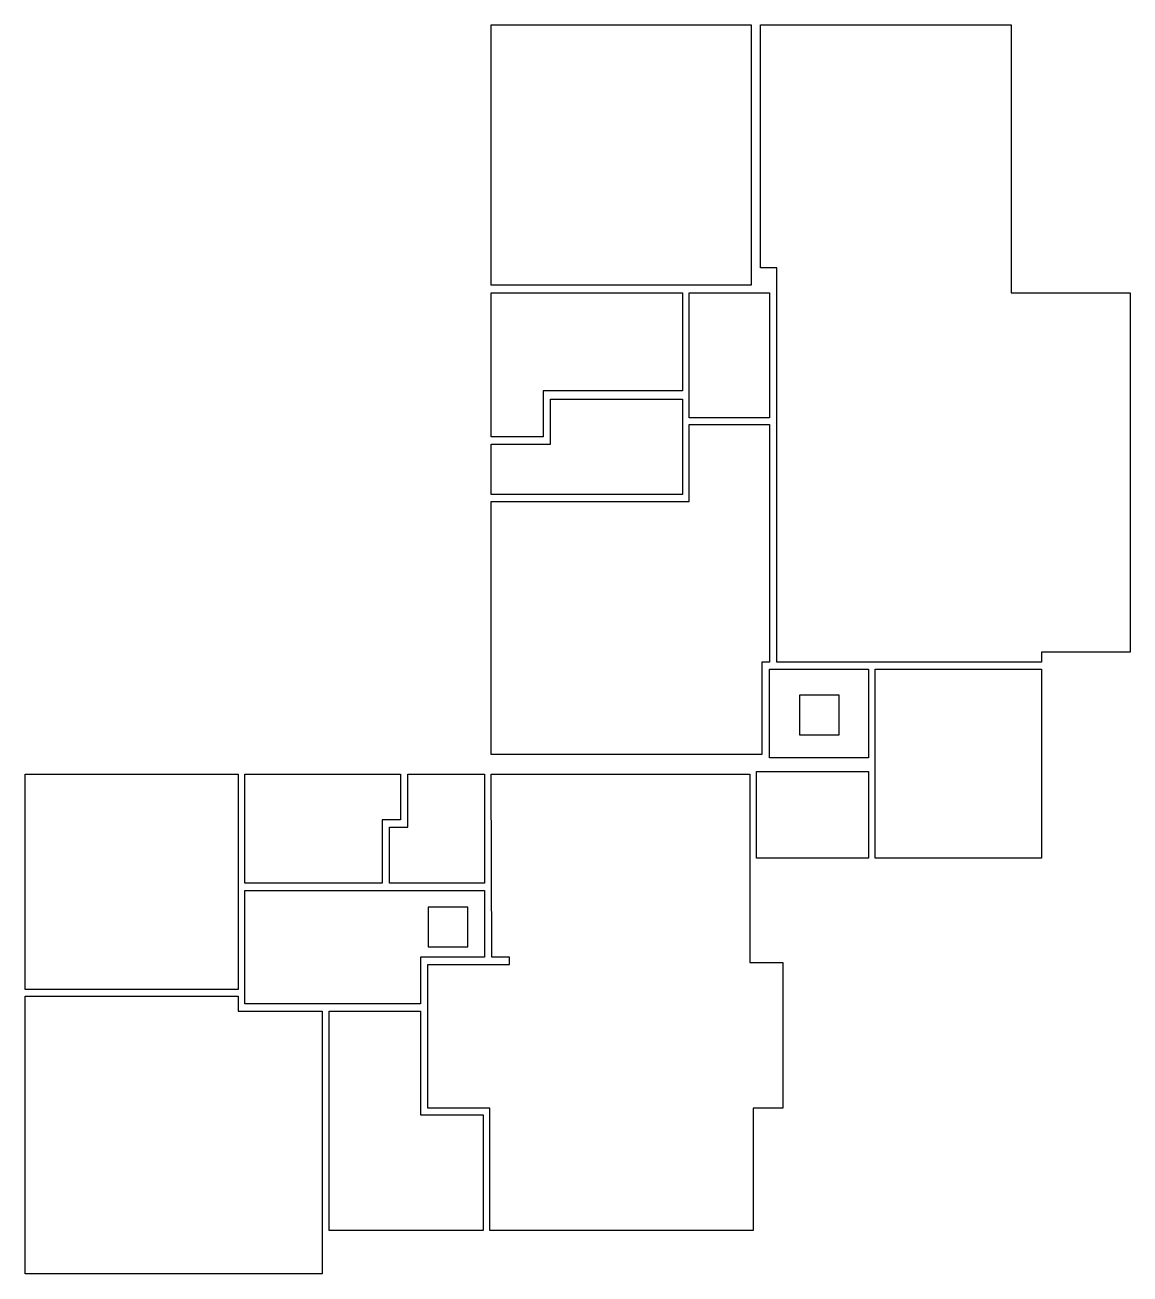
# Model space of a CAD drawing. Header units: metres. Extents: x 4.2 to 21, y 19.5 to 38.4.
import ezdxf

# ---------------------------------------------------------------- set-up
doc = ezdxf.new("R2010")
doc.units = ezdxf.units.M
doc.layers.add('AREE LEONARDO', color=7, linetype='Continuous')

msp = doc.modelspace()

# ---------------------------------------------------------------- linework, layer by layer
at = {"layer": 'AREE LEONARDO', "color": 5}
for points in [[(11.305, 38.425), (15.245, 38.425), (15.245, 34.485), (11.305, 34.485)], [(15.385, 38.425), (19.185, 38.425), (19.185, 34.365), (20.985, 34.365), (20.985, 28.925), (19.645, 28.925), (19.645, 28.775), (15.635, 28.775), (15.635, 34.745), (15.385, 34.745)], [(14.305, 34.365), (15.525, 34.365), (15.525, 32.475), (14.305, 32.475)], [(11.305, 31.205), (14.305, 31.205), (14.305, 32.375), (15.525, 32.375), (15.525, 28.775), (15.405, 28.775), (15.405, 27.375), (11.305, 27.375)], [(15.525, 28.665), (17.025, 28.665), (17.025, 27.325), (15.525, 27.325)], [(17.125, 28.665), (19.645, 28.665), (19.645, 25.805), (17.125, 25.805)], [(4.245, 27.075), (7.475, 27.075), (7.475, 23.815), (4.245, 23.815)], [(11.305, 27.075), (15.225, 27.075), (15.225, 24.225), (15.725, 24.225), (15.725, 22.015), (15.275, 22.015), (15.275, 20.165), (11.285, 20.165), (11.285, 22.015), (10.345, 22.015), (10.345, 24.195), (11.585, 24.195), (11.585, 24.305), (11.315, 24.305)], [(15.325, 27.115), (17.025, 27.115), (17.025, 25.805), (15.325, 25.805)], [(7.575, 25.315), (11.205, 25.315), (11.205, 24.305), (10.235, 24.305), (10.235, 23.595), (7.575, 23.595)], [(4.245, 23.715), (7.475, 23.715), (7.475, 23.485), (8.745, 23.485), (8.745, 19.505), (4.245, 19.505)], [(8.855, 23.485), (10.235, 23.485), (10.235, 21.915), (11.185, 21.915), (11.185, 20.165), (8.855, 20.165)]]:
    msp.add_lwpolyline(points, close=True, dxfattribs=at)
at = {"layer": 'AREE LEONARDO', "color": 3}
for points in [[(11.305, 34.365), (14.205, 34.365), (14.205, 32.885), (12.095, 32.885), (12.095, 32.185), (11.305, 32.185)], [(11.305, 32.075), (12.205, 32.075), (12.205, 32.755), (14.205, 32.755), (14.205, 31.315), (11.305, 31.315)], [(7.575, 27.075), (9.935, 27.075), (9.935, 26.385), (9.655, 26.385), (9.655, 25.425), (7.575, 25.425)], [(10.045, 27.075), (11.205, 27.075), (11.205, 25.425), (9.765, 25.425), (9.765, 26.275), (10.045, 26.275)]]:
    msp.add_lwpolyline(points, close=True, dxfattribs=at)
at = {"layer": 'AREE LEONARDO', "color": 1}
for points in [[(15.978, 27.673), (16.578, 27.673), (16.578, 28.273), (15.978, 28.273)], [(10.354, 24.46), (10.954, 24.46), (10.954, 25.06), (10.354, 25.06)]]:
    msp.add_lwpolyline(points, close=True, dxfattribs=at)

doc.saveas('drawing.dxf')
